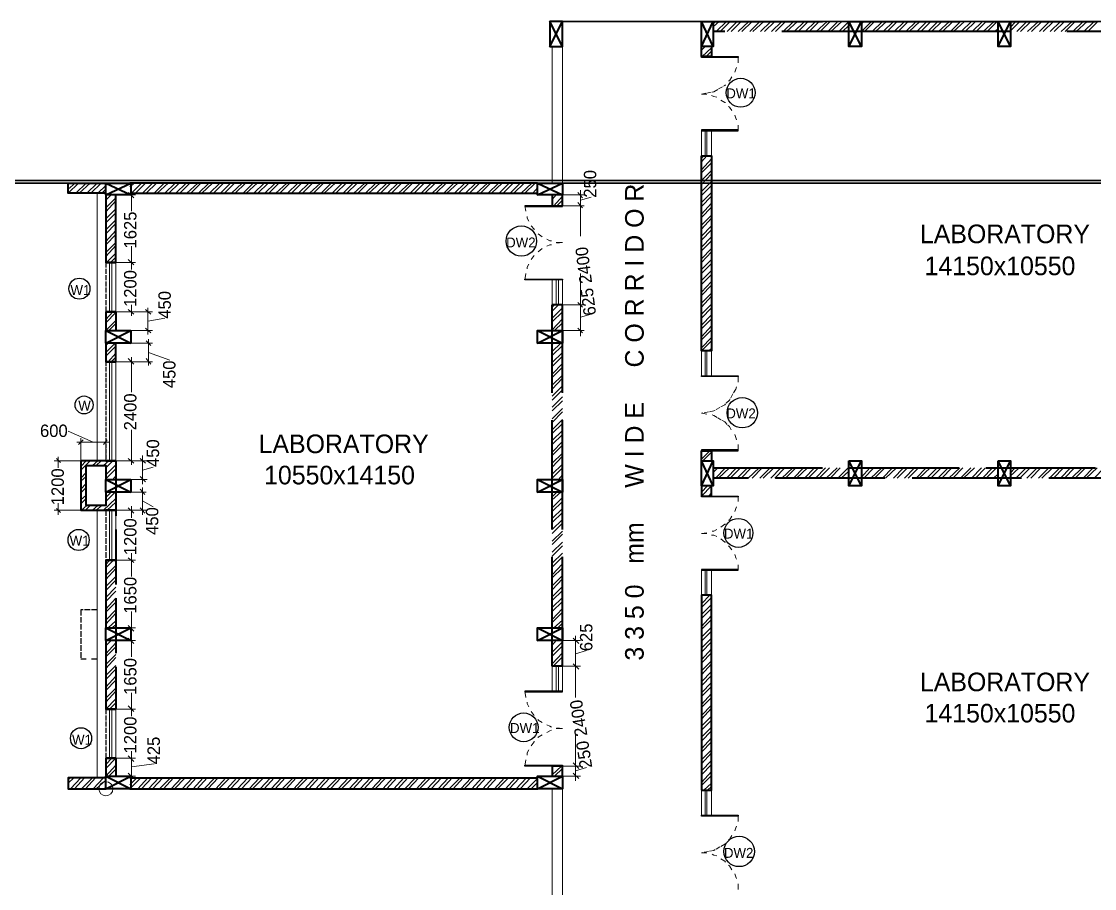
# Model space of a CAD drawing. Header units: millimetres. Extents: x 23593 to 241524, y 4405 to 182732.
# Drawn here: x 189804 to 215751, y 68870 to 89840 of the extents above; entities that cross this region are included whole.
import ezdxf

# ---------------------------------------------------------------- set-up
doc = ezdxf.new("R2010")
doc.units = ezdxf.units.MM
doc.linetypes.add('PDF_IMPORT', pattern=[1, 0.8, -0.2])
for name, color, linetype in [('PDF_0', 7, 'Continuous'), ('PDF_AR_DIMENSION', 7, 'Continuous'), ('PDF_dimensions', 1, 'Continuous'), ('PDF_DOOR WIN TEXT', 5, 'Continuous'), ('PDF_ST COLUMN', 1, 'Continuous'), ('PDF_Text', 7, 'Continuous'), ('PDF_wall', 7, 'Continuous')]:
    doc.layers.add(name, color=color, linetype=linetype)
for name, color, linetype, true_color in [('PDF_AR_DOOR', 7, 'Continuous', 0x723939), ('PDF_AR_HATCH', 7, 'Continuous', 0x767676), ('PDF_AR_WINDOW', 7, 'Continuous', 0x00a5dd), ('PDF_exp gap', 7, 'Continuous', 0xdd006e)]:
    doc.layers.add(name, color=color, linetype=linetype, true_color=true_color)
doc.styles.add('PDF Century Gothic', font='GOTHIC.TTF')

msp = doc.modelspace()

# ---------------------------------------------------------------- linework, layer by layer
at = {"layer": 'PDF_0', "lineweight": 13}
for points in [[(192520, 85574), (192388, 85706)], [(203261, 85706), (203374, 85574)], [(192388, 82875), (192520, 82762)], [(192936, 82762), (192803, 82875)], [(192803, 82422), (192936, 82309)], [(203374, 82309), (203261, 82422)], [(192936, 82007), (192822, 82120)], [(192520, 81554), (192388, 81686)], [(192822, 81686), (192936, 81554)], [(191180, 79609), (191293, 79722)], [(191879, 79722), (191784, 79609)], [(190746, 79175), (190652, 79269)], [(192388, 79269), (192520, 79156)], [(192671, 79269), (192803, 79156)], [(192803, 78703), (192671, 78835)], [(192785, 78401), (192671, 78533)], [(190652, 78061), (190746, 77967)], [(192520, 77948), (192388, 78080)], [(192671, 78080), (192785, 77948)], [(192388, 75230), (192520, 75098)], [(192520, 74796), (192388, 74928)], [(203148, 74928), (203280, 74796)], [(192388, 71662), (192520, 71530)], [(203280, 71530), (203148, 71662)]]:
    msp.add_lwpolyline(points, dxfattribs=at)
for points in [[(203261, 85461), (203374, 85329)], [(192520, 83951), (192388, 84083)], [(203374, 82932), (203261, 83045)], [(192520, 76759), (192388, 76872)], [(203148, 74305), (203280, 74173)], [(192520, 73153), (192388, 73286)], [(192520, 71945), (192388, 72077)], [(203280, 71775), (203148, 71908)]]:
    msp.add_lwpolyline(points, close=True, dxfattribs=at)
at = {"layer": 'PDF_0', "color": 1, "linetype": 'PDF_IMPORT', "lineweight": 25, "ltscale": 151.013034}
for points in [[(191841, 84007), (191841, 82818)], [(191841, 73210), (191841, 72021)]]:
    msp.add_lwpolyline(points, dxfattribs=at)
at = {"layer": 'PDF_0', "color": 1, "linetype": 'PDF_IMPORT', "lineweight": 25, "ltscale": 132.136405}
msp.add_lwpolyline([(191841, 81610), (191841, 79213)], dxfattribs=at)
at = {"layer": 'PDF_0', "color": 1, "linetype": 'PDF_IMPORT', "lineweight": 25, "ltscale": 169.889663}
msp.add_lwpolyline([(191841, 78024), (191841, 76815)], dxfattribs=at)
at = {"layer": 'PDF_0', "color": 6, "linetype": 'PDF_IMPORT', "lineweight": 25, "ltscale": 169.889663}
msp.add_lwpolyline([(191633, 75607), (191237, 75607), (191237, 74418)], dxfattribs=at)
at = {"layer": 'PDF_0', "color": 6, "lineweight": 25}
for points in [[(191369, 74418), (191237, 74418)], [(191633, 74418), (191501, 74418)]]:
    msp.add_lwpolyline(points, dxfattribs=at)
at = {"layer": 'PDF_AR_DIMENSION', "lineweight": 13}
for points in [[(192086, 85650), (192558, 85650)], [(192464, 85744), (192464, 85253)], [(202884, 85650), (203412, 85650)], [(203318, 85763), (203318, 85650), (203318, 85385), (203318, 85272)], [(203582, 85593), (203318, 85518)], [(203318, 85499), (203318, 84649)], [(192464, 83913), (192464, 84404)], [(192464, 84121), (192464, 83838)], [(203318, 82894), (203318, 83743)], [(203318, 83120), (203318, 82988), (203318, 82365), (203318, 82233)], [(192558, 82818), (192086, 82818), (192973, 82818)], [(192464, 82724), (192464, 82988)], [(192860, 82271), (192860, 82913)], [(193275, 82667), (192860, 82592)], [(203582, 82762), (203318, 82686)], [(192086, 82365), (192973, 82365)], [(202884, 82365), (203412, 82365)], [(192143, 82063), (192973, 82063)], [(192879, 81516), (192879, 82158)], [(193389, 81648), (192879, 81837)], [(192973, 81610), (192086, 81610), (192558, 81610)], [(192464, 81723), (192464, 80874)], [(190935, 79930), (191539, 79666)], [(192464, 79118), (192464, 79968)], [(190595, 79213), (191237, 79213), (191237, 79760)], [(191142, 79666), (191237, 79666), (191841, 79666), (191935, 79666)], [(191841, 79213), (191841, 79760)], [(190689, 79307), (190689, 79043)], [(192558, 79213), (192086, 79213), (192841, 79213)], [(192728, 79345), (192728, 79213), (192728, 78760), (192728, 78647)], [(192992, 79062), (192728, 78986)], [(192445, 78760), (192841, 78760)], [(192445, 78458), (192822, 78458)], [(192728, 77910), (192728, 78571)], [(190689, 77910), (190689, 78193)], [(192464, 78118), (192464, 77835)], [(192992, 78099), (192728, 78250)], [(191237, 78024), (190595, 78024)], [(192822, 78024), (192086, 78024), (192558, 78024)], [(192464, 76721), (192464, 76985)], [(192464, 76910), (192464, 76419)], [(192464, 75060), (192464, 75570)], [(192143, 75173), (192558, 75173)], [(192143, 74871), (192558, 74871)], [(192464, 74966), (192464, 74475)], [(202884, 74871), (203318, 74871)], [(203204, 74984), (203204, 74871), (203204, 74248), (203204, 74116)], [(203469, 74626), (203204, 74550)], [(203204, 74343), (203204, 73493)], [(192464, 73116), (192464, 73606)], [(192464, 73323), (192464, 73040)], [(203204, 71738), (203204, 72587)], [(192464, 71908), (192464, 72191)], [(192464, 71492), (192464, 72115)], [(193011, 71889), (192464, 71813)], [(203204, 71964), (203204, 71832), (203204, 71587), (203204, 71473)], [(203469, 71794), (203204, 71719)], [(192086, 71587), (192558, 71587)], [(202884, 71587), (203318, 71587)]]:
    msp.add_lwpolyline(points, dxfattribs=at)
for points in [[(203412, 85385), (202884, 85385)], [(192558, 84007), (192086, 84007)], [(203412, 82988), (202884, 82988)], [(192558, 76815), (192086, 76815)], [(203318, 74248), (202884, 74248)], [(192558, 73210), (192086, 73210)], [(192558, 72021), (192086, 72021)], [(203318, 71832), (202884, 71832)]]:
    msp.add_lwpolyline(points, close=True, dxfattribs=at)
at = {"layer": 'PDF_AR_DOOR', "lineweight": 25}
for points in [[(207131, 88991), (207131, 88972), (206244, 88972), (206244, 88991)], [(207131, 87198), (207131, 87216), (206244, 87216), (206244, 87198)], [(201978, 85385), (201978, 85367), (202884, 85367), (202884, 85385)], [(201978, 83592), (201978, 83611), (202884, 83611), (202884, 83592)], [(207131, 81270), (207131, 81251), (206244, 81251), (206244, 81270)], [(207131, 79458), (207131, 79477), (206244, 79477), (206244, 79458)], [(207131, 78363), (207131, 78344), (206244, 78344), (206244, 78363)], [(207131, 76570), (207131, 76589), (206244, 76589), (206244, 76570)], [(201978, 73644), (201978, 73625), (202884, 73625), (202884, 73644)], [(201978, 71832), (201978, 71851), (202884, 71851), (202884, 71832)], [(207131, 70643), (207131, 70624), (206244, 70624), (206244, 70643)]]:
    msp.add_lwpolyline(points, close=True, dxfattribs=at)
at = {"layer": 'PDF_AR_DOOR', "lineweight": 20}
for points in [[(207131, 88840), (207131, 88991)], [(206904, 88406), (206923, 88406), (206980, 88500)], [(207055, 88613), (207074, 88689), (207093, 88727)], [(206376, 88085), (206244, 88085)], [(206621, 88009), (206546, 88028), (206489, 88047)], [(206829, 87877), (206810, 87877), (206716, 87934)], [(206980, 87688), (206923, 87764), (206904, 87783)], [(207093, 87462), (207074, 87500), (207055, 87575)], [(207131, 87198), (207131, 87330)], [(201996, 85253), (201978, 85385)], [(202072, 85008), (202034, 85083), (202034, 85121)], [(202204, 84800), (202204, 84819), (202129, 84895)], [(202393, 84630), (202298, 84706)], [(202298, 84272), (202393, 84347)], [(202619, 84536), (202582, 84536), (202506, 84574)], [(202506, 84404), (202582, 84442), (202619, 84442)], [(202751, 84479), (202884, 84498), (202733, 84498)], [(202129, 84083), (202204, 84177)], [(202034, 83856), (202034, 83894), (202072, 83970)], [(201978, 83592), (201996, 83743)], [(207131, 81270), (207131, 81119)], [(206244, 80364), (206376, 80345)], [(207055, 79855), (207074, 79779), (207093, 79722)], [(207131, 79609), (207131, 79458)], [(207131, 78231), (207131, 78363)], [(206904, 77778), (206923, 77778), (206980, 77873)], [(207055, 77986), (207074, 78061), (207093, 78099)], [(206716, 77608), (206810, 77684), (206829, 77684)], [(206376, 77457), (206244, 77457), (206376, 77476)], [(206621, 77382), (206546, 77420), (206489, 77420)], [(206508, 77514), (206546, 77514), (206621, 77552)], [(206829, 77250), (206810, 77250), (206716, 77325)], [(206980, 77061), (206923, 77136), (206904, 77155)], [(207093, 76834), (207074, 76872), (207055, 76948)], [(207131, 76570), (207131, 76702)], [(201978, 73644), (201996, 73493)], [(202034, 73380), (202034, 73342), (202072, 73267)], [(202129, 73153), (202204, 73059)], [(202298, 72965), (202298, 72946), (202393, 72889)], [(202506, 72833), (202582, 72795), (202619, 72776)], [(202619, 72700), (202582, 72681), (202506, 72644)], [(202751, 72757), (202884, 72738), (202733, 72738)], [(202204, 72436), (202204, 72417), (202129, 72323)], [(202393, 72587), (202298, 72530), (202298, 72512)], [(202072, 72228), (202034, 72153), (202034, 72096)], [(201996, 71983), (201978, 71832)], [(207131, 70643), (207131, 70492)], [(207093, 70379), (207074, 70341), (207055, 70265)], [(206980, 70152), (206923, 70058), (206904, 70058)], [(206244, 69737), (206376, 69737)], [(206508, 69699), (206546, 69680), (206621, 69661)], [(206716, 69586), (206810, 69529), (206829, 69510)], [(206904, 69435), (206923, 69416), (206980, 69321)], [(207055, 69227), (207074, 69152), (207093, 69114)], [(207131, 68982), (207131, 68850)]]:
    msp.add_lwpolyline(points, dxfattribs=at)
at = {"layer": 'PDF_AR_DOOR', "linetype": 'PDF_IMPORT', "lineweight": 20, "ltscale": 133.477926}
for points in [[(206244, 88085), (206546, 88141), (206810, 88292), (206829, 88311)], [(207093, 81006), (207074, 80949), (206923, 80685), (206810, 80572), (206546, 80421), (206244, 80364)], [(206829, 69963), (206810, 69944), (206546, 69793), (206244, 69737)]]:
    msp.add_lwpolyline(points, dxfattribs=at)
at = {"layer": 'PDF_AR_DOOR', "linetype": 'PDF_IMPORT', "lineweight": 20, "ltscale": 110.068717}
msp.add_lwpolyline([(206508, 80327), (206546, 80308), (206810, 80157), (206923, 80043), (206980, 79949)], dxfattribs=at)
at = {"layer": 'PDF_AR_HATCH', "lineweight": 5}
for points in [[(206527, 89784), (206583, 89840)], [(206527, 89708), (206678, 89840)], [(206602, 89595), (206848, 89840)], [(206697, 89595), (206942, 89840)], [(206867, 89595), (207112, 89840)], [(206961, 89595), (207206, 89840)], [(207131, 89595), (207395, 89840)], [(207225, 89595), (207471, 89840)], [(207414, 89595), (207659, 89840)], [(207489, 89595), (207754, 89840)], [(207678, 89595), (207924, 89840)], [(207773, 89595), (208018, 89840)], [(207943, 89595), (208188, 89840)], [(208037, 89595), (208282, 89840)], [(208226, 89595), (208471, 89840)], [(208301, 89595), (208565, 89840)], [(208490, 89595), (208735, 89840)], [(208584, 89595), (208830, 89840)], [(208754, 89595), (209000, 89840)], [(208849, 89595), (209094, 89840)], [(209018, 89595), (209283, 89840)], [(209113, 89595), (209358, 89840)], [(209302, 89595), (209547, 89840)], [(209377, 89595), (209641, 89840)], [(209566, 89595), (209811, 89840)], [(210113, 89595), (210359, 89840)], [(210113, 89784), (210170, 89840)], [(210189, 89595), (210434, 89840)], [(210378, 89595), (210623, 89840)], [(210453, 89595), (210717, 89840)], [(210642, 89595), (210887, 89840)], [(210736, 89595), (210982, 89840)], [(210906, 89595), (211152, 89840)], [(211001, 89595), (211246, 89840)], [(211189, 89595), (211435, 89840)], [(211265, 89595), (211529, 89840)], [(211454, 89595), (211699, 89840)], [(211548, 89595), (211793, 89840)], [(211718, 89595), (211963, 89840)], [(211812, 89595), (212058, 89840)], [(211982, 89595), (212246, 89840)], [(212077, 89595), (212322, 89840)], [(212265, 89595), (212511, 89840)], [(212341, 89595), (212605, 89840)], [(212530, 89595), (212775, 89840)], [(212624, 89595), (212869, 89840)], [(212794, 89595), (213039, 89840)], [(212888, 89595), (213134, 89840)], [(213058, 89595), (213322, 89840)], [(213152, 89595), (213398, 89840)], [(213700, 89689), (213851, 89840)], [(213700, 89595), (213945, 89840)], [(213870, 89595), (214115, 89840)], [(213964, 89595), (214210, 89840)], [(214134, 89595), (214398, 89840)], [(214228, 89595), (214474, 89840)], [(214417, 89595), (214663, 89840)], [(214512, 89595), (214757, 89840)], [(214681, 89595), (214927, 89840)], [(214776, 89595), (215021, 89840)], [(214946, 89595), (215210, 89840)], [(215040, 89595), (215286, 89840)], [(215229, 89595), (215474, 89840)], [(215304, 89595), (215569, 89840)], [(215493, 89595), (215739, 89840)], [(215588, 89595), (215833, 89840)], [(209660, 89595), (209811, 89746)], [(213341, 89595), (213417, 89670)], [(206244, 89217), (206244, 89236)], [(206244, 89142), (206338, 89236)], [(206263, 88991), (206489, 89199)], [(206357, 88991), (206489, 89123)], [(206244, 86537), (206300, 86594)], [(206244, 86443), (206376, 86594)], [(206244, 86254), (206489, 86518)], [(206244, 86178), (206489, 86424)], [(206244, 85990), (206489, 86235)], [(206244, 85895), (206489, 86159)], [(190935, 85782), (191105, 85933)], [(190935, 85687), (191180, 85933)], [(191123, 85687), (191369, 85933)], [(191199, 85687), (191463, 85933)], [(191388, 85687), (191633, 85933)], [(191482, 85687), (191728, 85933)], [(192426, 85933), (192445, 85933)], [(192426, 85839), (192539, 85933)], [(192464, 85687), (192709, 85933)], [(192558, 85687), (192803, 85933)], [(192728, 85687), (192973, 85933)], [(192822, 85687), (193068, 85933)], [(193011, 85687), (193257, 85933)], [(193087, 85687), (193351, 85933)], [(193275, 85687), (193521, 85933)], [(193370, 85687), (193615, 85933)], [(193540, 85687), (193785, 85933)], [(193634, 85687), (193879, 85933)], [(193804, 85687), (194068, 85933)], [(193898, 85687), (194144, 85933)], [(194087, 85687), (194332, 85933)], [(194163, 85687), (194427, 85933)], [(194351, 85687), (194597, 85933)], [(194446, 85687), (194691, 85933)], [(194616, 85687), (194861, 85933)], [(194710, 85687), (194955, 85933)], [(194880, 85687), (195144, 85933)], [(194974, 85687), (195220, 85933)], [(195163, 85687), (195408, 85933)], [(195239, 85687), (195503, 85933)], [(195427, 85687), (195673, 85933)], [(195522, 85687), (195767, 85933)], [(195692, 85687), (195937, 85933)], [(195786, 85687), (196031, 85933)], [(195956, 85687), (196220, 85933)], [(196050, 85687), (196296, 85933)], [(196239, 85687), (196484, 85933)], [(196333, 85687), (196579, 85933)], [(196503, 85687), (196749, 85933)], [(196598, 85687), (196843, 85933)], [(196768, 85687), (197032, 85933)], [(196862, 85687), (197107, 85933)], [(197051, 85687), (197296, 85933)], [(197126, 85687), (197390, 85933)], [(197315, 85687), (197560, 85933)], [(197409, 85687), (197655, 85933)], [(197579, 85687), (197825, 85933)], [(197674, 85687), (197919, 85933)], [(197844, 85687), (198108, 85933)], [(197938, 85687), (198183, 85933)], [(198127, 85687), (198372, 85933)], [(198202, 85687), (198466, 85933)], [(198391, 85687), (198636, 85933)], [(198485, 85687), (198731, 85933)], [(198655, 85687), (198901, 85933)], [(198750, 85687), (198995, 85933)], [(198919, 85687), (199184, 85933)], [(199014, 85687), (199259, 85933)], [(199203, 85687), (199448, 85933)], [(199297, 85687), (199542, 85933)], [(199467, 85687), (199712, 85933)], [(199561, 85687), (199807, 85933)], [(199731, 85687), (199995, 85933)], [(199826, 85687), (200071, 85933)], [(200014, 85687), (200260, 85933)], [(200090, 85687), (200354, 85933)], [(200279, 85687), (200524, 85933)], [(200373, 85687), (200618, 85933)], [(200543, 85687), (200788, 85933)], [(200637, 85687), (200883, 85933)], [(200807, 85687), (201071, 85933)], [(200902, 85687), (201147, 85933)], [(201090, 85687), (201336, 85933)], [(201166, 85687), (201430, 85933)], [(201355, 85687), (201600, 85933)], [(201449, 85687), (201694, 85933)], [(201619, 85687), (201864, 85933)], [(201713, 85687), (201959, 85933)], [(201883, 85687), (202147, 85933)], [(201978, 85687), (202223, 85933)], [(206244, 85725), (206489, 85971)], [(191652, 85687), (191841, 85876)], [(191746, 85687), (191841, 85782)], [(191841, 85593), (191879, 85650)], [(191841, 85518), (191973, 85650)], [(202166, 85687), (202280, 85820)], [(202261, 85687), (202280, 85725)], [(202638, 85631), (202657, 85650)], [(202638, 85536), (202733, 85650)], [(206244, 85631), (206489, 85876)], [(206244, 85461), (206489, 85706)], [(191841, 85329), (192086, 85574)], [(191841, 85234), (192086, 85499)], [(202676, 85385), (202884, 85612)], [(202751, 85385), (202884, 85518)], [(206244, 85367), (206489, 85612)], [(206244, 85178), (206489, 85442)], [(191841, 85065), (192086, 85310)], [(191841, 84970), (192086, 85216)], [(206244, 85102), (206489, 85348)], [(206244, 84914), (206489, 85159)], [(191841, 84800), (192086, 85046)], [(191841, 84706), (192086, 84951)], [(206244, 84819), (206489, 85083)], [(206244, 84649), (206489, 84895)], [(191841, 84517), (192086, 84781)], [(191841, 84442), (192086, 84687)], [(206244, 84555), (206489, 84800)], [(206244, 84385), (206489, 84630)], [(191841, 84253), (192086, 84498)], [(191841, 84158), (192086, 84423)], [(206244, 84291), (206489, 84536)], [(206244, 84102), (206489, 84347)], [(191860, 84007), (192086, 84234)], [(191954, 84007), (192086, 84140)], [(206244, 84007), (206489, 84272)], [(206244, 83838), (206489, 84083)], [(206244, 83743), (206489, 83989)], [(206244, 83573), (206489, 83819)], [(206244, 83479), (206489, 83724)], [(206244, 83290), (206489, 83554)], [(206244, 83215), (206489, 83460)], [(206244, 83026), (206489, 83271)], [(206244, 82932), (206489, 83196)], [(191841, 82629), (192011, 82818)], [(191841, 82554), (192086, 82799)], [(202638, 82932), (202695, 82988)], [(202638, 82837), (202789, 82988)], [(202638, 82667), (202884, 82913)], [(202638, 82573), (202884, 82818)], [(206244, 82762), (206489, 83007)], [(206244, 82667), (206489, 82913)], [(191841, 82365), (192086, 82611)], [(191916, 82365), (192086, 82535)], [(202638, 82384), (202884, 82648)], [(202695, 82365), (202884, 82554)], [(206244, 82497), (206489, 82743)], [(206244, 82403), (206489, 82648)], [(202884, 82365), (202884, 82365)], [(206244, 82214), (206489, 82478)], [(206244, 82139), (206489, 82384)], [(191841, 81837), (192067, 82063)], [(191841, 82007), (191897, 82063)], [(202638, 81856), (202846, 82063)], [(202638, 82025), (202676, 82063)], [(202638, 81761), (202884, 82007)], [(206244, 81950), (206489, 82195)], [(206244, 81874), (206489, 82120)], [(191841, 81742), (192086, 81988)], [(191897, 81610), (192086, 81818)], [(202638, 81591), (202884, 81837)], [(202638, 81497), (202884, 81742)], [(206414, 81874), (206489, 81931)], [(191973, 81610), (192086, 81723)], [(202638, 81308), (202884, 81572)], [(202638, 81233), (202884, 81478)], [(202638, 81044), (202884, 81289)], [(202638, 80949), (202884, 81214)], [(202638, 80780), (202884, 81025)], [(202638, 80685), (202884, 80931)], [(202638, 80515), (202884, 80761)], [(202638, 80421), (202884, 80666)], [(202638, 80232), (202884, 80478)], [(202638, 80138), (202884, 80402)], [(202638, 79968), (202884, 80213)], [(202638, 79873), (202884, 80119)], [(202638, 79704), (202884, 79949)], [(202638, 79609), (202884, 79855)], [(202638, 79420), (202884, 79685)], [(202638, 79345), (202884, 79590)], [(202638, 79156), (202884, 79402)], [(206244, 79251), (206451, 79458)], [(206244, 79439), (206263, 79458)], [(206281, 79213), (206489, 79420)], [(191237, 79081), (191369, 79213)], [(191237, 78986), (191463, 79213)], [(191520, 79100), (191652, 79213)], [(191614, 79100), (191728, 79213)], [(191784, 79100), (191916, 79213)], [(191841, 79043), (192011, 79213)], [(202638, 79062), (202884, 79326)], [(202638, 78892), (202884, 79137)], [(206470, 79213), (206489, 79232)], [(191237, 78798), (191369, 78930)], [(191841, 78873), (192086, 79118)], [(191841, 78779), (192086, 79024)], [(202638, 78798), (202884, 79043)], [(206527, 79024), (206565, 79043)], [(206527, 78930), (206640, 79043)], [(206583, 78798), (206829, 79043)], [(206659, 78798), (206923, 79043)], [(206848, 78798), (207093, 79043)], [(206942, 78798), (207187, 79043)], [(207112, 78798), (207357, 79043)], [(207206, 78798), (207452, 79043)], [(207376, 78798), (207641, 79043)], [(207471, 78798), (207716, 79043)], [(207659, 78798), (207905, 79043)], [(207735, 78798), (207999, 79043)], [(207924, 78798), (208169, 79043)], [(208018, 78798), (208263, 79043)], [(208188, 78798), (208452, 79043)], [(208282, 78798), (208528, 79043)], [(208471, 78798), (208716, 79043)], [(208547, 78798), (208811, 79043)], [(208735, 78798), (208981, 79043)], [(208830, 78798), (209075, 79043)], [(209000, 78798), (209245, 79043)], [(209094, 78798), (209339, 79043)], [(209264, 78798), (209528, 79043)], [(209358, 78798), (209604, 79043)], [(209547, 78798), (209792, 79043)], [(209623, 78798), (209811, 78967)], [(210113, 78816), (210321, 79043)], [(210113, 79005), (210151, 79043)], [(210170, 78798), (210415, 79043)], [(210340, 78798), (210604, 79043)], [(210434, 78798), (210680, 79043)], [(210623, 78798), (210868, 79043)], [(210699, 78798), (210963, 79043)], [(210887, 78798), (211133, 79043)], [(210982, 78798), (211227, 79043)], [(211152, 78798), (211397, 79043)], [(211246, 78798), (211491, 79043)], [(211435, 78798), (211680, 79043)], [(211510, 78798), (211774, 79043)], [(211699, 78798), (211944, 79043)], [(211793, 78798), (212039, 79043)], [(211963, 78798), (212209, 79043)], [(212058, 78798), (212303, 79043)], [(212228, 78798), (212492, 79043)], [(212322, 78798), (212567, 79043)], [(212511, 78798), (212756, 79043)], [(212586, 78798), (212850, 79043)], [(212775, 78798), (213020, 79043)], [(212869, 78798), (213115, 79043)], [(213039, 78798), (213285, 79043)], [(213134, 78798), (213379, 79043)], [(213303, 78798), (213417, 78892)], [(213700, 78911), (213832, 79043)], [(213700, 78835), (213926, 79043)], [(213851, 78798), (214096, 79043)], [(213945, 78798), (214191, 79043)], [(214115, 78798), (214361, 79043)], [(214210, 78798), (214455, 79043)], [(214398, 78798), (214644, 79043)], [(214474, 78798), (214738, 79043)], [(214663, 78798), (214908, 79043)], [(214757, 78798), (215002, 79043)], [(214927, 78798), (215172, 79043)], [(215021, 78798), (215267, 79043)], [(215191, 78798), (215455, 79043)], [(215286, 78798), (215531, 79043)], [(215474, 78798), (215720, 79043)], [(215550, 78798), (215814, 79043)], [(215739, 78798), (215984, 79043)], [(191237, 78722), (191369, 78835)], [(191237, 78533), (191369, 78665)], [(192011, 78760), (192086, 78854)], [(202789, 78760), (202884, 78873)], [(202865, 78760), (202884, 78779)], [(213398, 78798), (213417, 78798)], [(191237, 78439), (191369, 78571)], [(191237, 78269), (191369, 78382)], [(191841, 78326), (191973, 78458)], [(191841, 78231), (192067, 78458)], [(202638, 78344), (202751, 78458)], [(202638, 78269), (202846, 78458)], [(206244, 78458), (206395, 78609)], [(206244, 78363), (206489, 78609)], [(206414, 78363), (206489, 78439)], [(191237, 78175), (191369, 78307)], [(191256, 78024), (191388, 78137)], [(191350, 78024), (191463, 78137)], [(191520, 78024), (191652, 78137)], [(191614, 78024), (191746, 78137)], [(191784, 78024), (192086, 78307)], [(191879, 78024), (192086, 78212)], [(202638, 78080), (202884, 78326)], [(202638, 77986), (202884, 78231)], [(192067, 78024), (192086, 78042)], [(202638, 77816), (202884, 78061)], [(202638, 77722), (202884, 77967)], [(202638, 77552), (202884, 77797)], [(202638, 77457), (202884, 77703)], [(202638, 77269), (202884, 77514)], [(202638, 77193), (202884, 77438)], [(202638, 77004), (202884, 77250)], [(202638, 76910), (202884, 77155)], [(191841, 76702), (191935, 76815)], [(191841, 76627), (192030, 76815)], [(202638, 76740), (202884, 76985)], [(202638, 76646), (202884, 76891)], [(191841, 76438), (192086, 76683)], [(191841, 76344), (192086, 76608)], [(202638, 76457), (202884, 76721)], [(202638, 76381), (202884, 76627)], [(191841, 76174), (192086, 76419)], [(191841, 76079), (192086, 76325)], [(202638, 76193), (202884, 76438)], [(202638, 76098), (202884, 76362)], [(191841, 75909), (192086, 76155)], [(191841, 75815), (192086, 76060)], [(202638, 75928), (202884, 76174)], [(202638, 75834), (202884, 76079)], [(191841, 75626), (192086, 75891)], [(191841, 75551), (192086, 75796)], [(202638, 75664), (202884, 75909)], [(202638, 75570), (202884, 75815)], [(206244, 75758), (206451, 75966)], [(206244, 75928), (206263, 75966)], [(206244, 75664), (206489, 75909)], [(191841, 75362), (192086, 75607)], [(191841, 75268), (192086, 75532)], [(202638, 75381), (202884, 75645)], [(202638, 75305), (202884, 75551)], [(206244, 75494), (206489, 75740)], [(206244, 75400), (206489, 75645)], [(191897, 75173), (192086, 75343)], [(191992, 75173), (192086, 75249)], [(202676, 75173), (202884, 75362)], [(202770, 75173), (202884, 75286)], [(206244, 75211), (206489, 75475)], [(206244, 75135), (206489, 75381)], [(206244, 74947), (206489, 75192)], [(206244, 74852), (206489, 75098)], [(191841, 74833), (191879, 74871)], [(191841, 74739), (191973, 74871)], [(191841, 74550), (192086, 74815)], [(202638, 74852), (202657, 74871)], [(202638, 74758), (202733, 74871)], [(202638, 74588), (202884, 74833)], [(202638, 74494), (202884, 74739)], [(206244, 74682), (206489, 74928)], [(206244, 74588), (206489, 74833)], [(191841, 74475), (192086, 74720)], [(191841, 74286), (192086, 74531)], [(202638, 74305), (202884, 74569)], [(202657, 74248), (202884, 74475)], [(206244, 74399), (206489, 74664)], [(206244, 74324), (206489, 74569)], [(191841, 74192), (192086, 74456)], [(191841, 74022), (192086, 74267)], [(202827, 74248), (202884, 74286)], [(206244, 74135), (206489, 74380)], [(206244, 74041), (206489, 74305)], [(191841, 73927), (192086, 74173)], [(191841, 73739), (192086, 74003)], [(206244, 73871), (206489, 74116)], [(206244, 73776), (206489, 74022)], [(191841, 73663), (192086, 73908)], [(191841, 73474), (192086, 73720)], [(206244, 73606), (206489, 73852)], [(206244, 73512), (206489, 73757)], [(191841, 73380), (192086, 73644)], [(191841, 73210), (192086, 73455)], [(206244, 73323), (206489, 73588)], [(206244, 73248), (206489, 73493)], [(191935, 73210), (192086, 73361)], [(206244, 73059), (206489, 73304)], [(206244, 72965), (206489, 73229)], [(206244, 72795), (206489, 73040)], [(206244, 72700), (206489, 72946)], [(206244, 72530), (206489, 72776)], [(206244, 72436), (206489, 72681)], [(206244, 72247), (206489, 72512)], [(206244, 72172), (206489, 72417)], [(206244, 71983), (206489, 72228)], [(206244, 71889), (206489, 72153)], [(191841, 71870), (191992, 72021)], [(191841, 71775), (192086, 72021)], [(206244, 71719), (206489, 71964)], [(191841, 71587), (192086, 71851)], [(191916, 71587), (192086, 71757)], [(202638, 71624), (202865, 71832)], [(202638, 71794), (202676, 71832)], [(202695, 71587), (202884, 71775)], [(206244, 71624), (206489, 71870)], [(206244, 71436), (206489, 71700)], [(190935, 71492), (190972, 71549)], [(190935, 71417), (191067, 71549)], [(190991, 71285), (191237, 71549)], [(191086, 71285), (191331, 71549)], [(191256, 71285), (191520, 71549)], [(191350, 71285), (191595, 71549)], [(191539, 71285), (191784, 71549)], [(191614, 71285), (191841, 71492)], [(192426, 71379), (192596, 71549)], [(192426, 71285), (192690, 71549)], [(192615, 71285), (192860, 71549)], [(192709, 71285), (192954, 71549)], [(192879, 71285), (193124, 71549)], [(192973, 71285), (193219, 71549)], [(193143, 71285), (193408, 71549)], [(193238, 71285), (193483, 71549)], [(193426, 71285), (193672, 71549)], [(193502, 71285), (193766, 71549)], [(193691, 71285), (193936, 71549)], [(193785, 71285), (194030, 71549)], [(193955, 71285), (194200, 71549)], [(194049, 71285), (194295, 71549)], [(194219, 71285), (194483, 71549)], [(194314, 71285), (194559, 71549)], [(194502, 71285), (194748, 71549)], [(194578, 71285), (194842, 71549)], [(194767, 71285), (195012, 71549)], [(194861, 71285), (195106, 71549)], [(195031, 71285), (195276, 71549)], [(195125, 71285), (195371, 71549)], [(195314, 71285), (195559, 71549)], [(195390, 71285), (195654, 71549)], [(195578, 71285), (195824, 71549)], [(195673, 71285), (195918, 71549)], [(195843, 71285), (196088, 71549)], [(195937, 71285), (196182, 71549)], [(196107, 71285), (196371, 71549)], [(196201, 71285), (196447, 71549)], [(196390, 71285), (196635, 71549)], [(196466, 71285), (196730, 71549)], [(196654, 71285), (196900, 71549)], [(196749, 71285), (196994, 71549)], [(196919, 71285), (197164, 71549)], [(197013, 71285), (197258, 71549)], [(197183, 71285), (197447, 71549)], [(197277, 71285), (197523, 71549)], [(197466, 71285), (197711, 71549)], [(197542, 71285), (197806, 71549)], [(197730, 71285), (197976, 71549)], [(197825, 71285), (198070, 71549)], [(197995, 71285), (198240, 71549)], [(198089, 71285), (198334, 71549)], [(198278, 71285), (198523, 71549)], [(198353, 71285), (198617, 71549)], [(198542, 71285), (198787, 71549)], [(198636, 71285), (198882, 71549)], [(198806, 71285), (199052, 71549)], [(198901, 71285), (199146, 71549)], [(199071, 71285), (199335, 71549)], [(199165, 71285), (199410, 71549)], [(199354, 71285), (199599, 71549)], [(199429, 71285), (199693, 71549)], [(199618, 71285), (199863, 71549)], [(199712, 71285), (199958, 71549)], [(199882, 71285), (200128, 71549)], [(199977, 71285), (200222, 71549)], [(200146, 71285), (200411, 71549)], [(200241, 71285), (200486, 71549)], [(200430, 71285), (200675, 71549)], [(200505, 71285), (200769, 71549)], [(200694, 71285), (200939, 71549)], [(200788, 71285), (201034, 71549)], [(200958, 71285), (201204, 71549)], [(201053, 71285), (201298, 71549)], [(201241, 71285), (201487, 71549)], [(201317, 71285), (201581, 71549)], [(201506, 71285), (201751, 71549)], [(201600, 71285), (201845, 71549)], [(201770, 71285), (202015, 71549)], [(201864, 71285), (202110, 71549)], [(202034, 71285), (202280, 71530)], [(202129, 71285), (202280, 71436)], [(202884, 71587), (202884, 71606)], [(206244, 71360), (206489, 71606)], [(206300, 71247), (206489, 71417)], [(191803, 71285), (191841, 71322)], [(206395, 71247), (206489, 71341)]]:
    msp.add_lwpolyline(points, dxfattribs=at)
at = {"layer": 'PDF_AR_WINDOW', "color": 2, "lineweight": 20}
for points in [[(202638, 85933), (202638, 89236)], [(202884, 85933), (202884, 89236)], [(206244, 86594), (206244, 87198), (206489, 87198), (206489, 86594)], [(191633, 85687), (191633, 79213)], [(192086, 84007), (192086, 82818)], [(202884, 82988), (202884, 83592), (202638, 83592), (202638, 82988)], [(206244, 81874), (206244, 81270), (206489, 81270), (206489, 81874)], [(192086, 81610), (192086, 79213)], [(191633, 78024), (191633, 71549)], [(192086, 78024), (192086, 76815)], [(206244, 75966), (206244, 76570), (206489, 76570), (206489, 75966)], [(202884, 74248), (202884, 73644), (202638, 73644), (202638, 74248)], [(192086, 73210), (192086, 72021)], [(202638, 68245), (202638, 71285)], [(202884, 68245), (202884, 71285)], [(206244, 71247), (206244, 70643), (206489, 70643), (206489, 71247)]]:
    msp.add_lwpolyline(points, dxfattribs=at)
at = {"layer": 'PDF_AR_WINDOW', "lineweight": 20}
for points in [[(206338, 86594), (206338, 87198)], [(206376, 86594), (206376, 87198)], [(191935, 84007), (191935, 82818)], [(191992, 84007), (191992, 82818)], [(202733, 82988), (202733, 83592)], [(202789, 82988), (202789, 83592)], [(206338, 81874), (206338, 81270)], [(206376, 81874), (206376, 81270)], [(191935, 81610), (191935, 79213)], [(191992, 81610), (191992, 79213)], [(191935, 78024), (191935, 76815)], [(191992, 78024), (191992, 76815)], [(206338, 75966), (206338, 76570)], [(206376, 75966), (206376, 76570)], [(202733, 74248), (202733, 73644)], [(202789, 74248), (202789, 73644)], [(191935, 73210), (191935, 72021)], [(191992, 73210), (191992, 72021)], [(206338, 71247), (206338, 70643)], [(206376, 71247), (206376, 70643)]]:
    msp.add_lwpolyline(points, dxfattribs=at)
at = {"layer": 'PDF_dimensions', "lineweight": 25}
msp.add_lwpolyline([(202582, 89840), (202582, 89840)], dxfattribs=at)
at = {"layer": 'PDF_DOOR WIN TEXT', "lineweight": 25}
for centre, radius in [((207195, 88117), 349), ((201891, 84530), 368), ((191206, 83378), 255), ((191319, 80566), 217), ((207233, 80377), 368), ((207139, 77470), 349), ((191187, 77300), 255), ((201947, 72769), 349), ((191244, 72505), 255), ((207157, 69768), 368)]:
    msp.add_circle(centre, radius, dxfattribs=at)
at = {"layer": 'PDF_exp gap', "lineweight": 35}
for points in [[(202884, 89840), (223138, 89840)], [(23593, 85990), (241524, 85990)], [(23593, 85933), (241524, 85933)]]:
    msp.add_lwpolyline(points, dxfattribs=at)
at = {"layer": 'PDF_ST COLUMN', "lineweight": 40}
for points in [[(202884, 89840), (202582, 89840), (202582, 89236), (202884, 89236)], [(206244, 89840), (206527, 89840), (206527, 89236), (206244, 89236)], [(209811, 89840), (210113, 89840), (210113, 89236), (209811, 89236)], [(213417, 89840), (213719, 89840), (213719, 89236), (213417, 89236)], [(192445, 85933), (192445, 85650), (191841, 85650), (191841, 85933)], [(202884, 85933), (202884, 85650), (202280, 85650), (202280, 85933)], [(192445, 82365), (192445, 82063), (191841, 82063), (191841, 82365)], [(202884, 82365), (202884, 82063), (202280, 82063), (202280, 82365)], [(206244, 79213), (206527, 79213), (206527, 78609), (206244, 78609)], [(209811, 79213), (210113, 79213), (210113, 78609), (209811, 78609)], [(213417, 79213), (213719, 79213), (213719, 78609), (213417, 78609)], [(192445, 78760), (192445, 78458), (191841, 78458), (191841, 78760)], [(202884, 78760), (202884, 78458), (202280, 78458), (202280, 78760)], [(192445, 75173), (192445, 74871), (191841, 74871), (191841, 75173)], [(202884, 75173), (202884, 74871), (202280, 74871), (202280, 75173)], [(192445, 71587), (192445, 71285), (191841, 71285), (191841, 71587)], [(202884, 71587), (202884, 71285), (202280, 71285), (202280, 71587)]]:
    msp.add_lwpolyline(points, close=True, dxfattribs=at)
for points in [[(202884, 89236), (202582, 89840)], [(202582, 89236), (202884, 89840)], [(206244, 89236), (206527, 89840)], [(206527, 89236), (206244, 89840)], [(209811, 89236), (210113, 89840)], [(210113, 89236), (209811, 89840)], [(213417, 89236), (213719, 89840)], [(213719, 89236), (213417, 89840)], [(191841, 85933), (192445, 85650)], [(191841, 85650), (192445, 85933)], [(202280, 85933), (202884, 85650)], [(202280, 85650), (202884, 85933)], [(191841, 82365), (192445, 82063)], [(191841, 82063), (192445, 82365)], [(202280, 82365), (202884, 82063)], [(202280, 82063), (202884, 82365)], [(206244, 78609), (206527, 79213)], [(206527, 78609), (206244, 79213)], [(209811, 78609), (210113, 79213)], [(210113, 78609), (209811, 79213)], [(213417, 78609), (213719, 79213)], [(213719, 78609), (213417, 79213)], [(191841, 78760), (192445, 78458)], [(191841, 78458), (192445, 78760)], [(202280, 78760), (202884, 78458)], [(202280, 78458), (202884, 78760)], [(191841, 75173), (192445, 74871)], [(191841, 74871), (192445, 75173)], [(202280, 75173), (202884, 74871)], [(202280, 74871), (202884, 75173)], [(191841, 71587), (192445, 71285)], [(191841, 71285), (192445, 71587)], [(202280, 71587), (202884, 71285)], [(202280, 71285), (202884, 71587)]]:
    msp.add_lwpolyline(points, dxfattribs=at)
at = {"layer": 'PDF_wall', "linetype": 'PDF_IMPORT', "lineweight": 40, "ltscale": 3303.410123}
for points in [[(206527, 89840), (220590, 89840)], [(202638, 74248), (202638, 82988)], [(202884, 74248), (202884, 82988)], [(206527, 79043), (220590, 79043)], [(220590, 78798), (206527, 78798)]]:
    msp.add_lwpolyline(points, dxfattribs=at)
at = {"layer": 'PDF_wall', "linetype": 'PDF_IMPORT', "lineweight": 40, "ltscale": 6889.969686}
msp.add_lwpolyline([(220590, 89595), (206527, 89595)], dxfattribs=at)
at = {"layer": 'PDF_wall', "lineweight": 40}
for points in [[(206489, 89236), (206489, 88991), (206244, 88991), (206244, 89236)], [(191841, 85687), (190935, 85687), (190935, 85933), (191841, 85933)], [(202280, 85933), (192426, 85933)], [(191841, 85650), (191841, 84007), (192086, 84007), (192086, 85650)], [(192426, 85687), (202280, 85687)], [(202638, 85650), (202638, 85385), (202884, 85385), (202884, 85650)], [(192086, 84007), (191841, 84007)], [(191841, 82818), (191841, 82365)], [(191841, 82818), (192086, 82818), (191841, 82818)], [(192086, 82818), (192086, 82365)], [(202884, 82988), (202638, 82988)], [(191841, 82063), (191841, 81610), (192086, 81610), (192086, 82063)], [(192086, 81610), (191841, 81610)], [(206244, 79213), (206244, 79458), (206489, 79458), (206489, 79213)], [(191841, 79213), (192086, 79213), (191237, 79213), (191237, 78024), (192086, 78024), (191841, 78024)], [(191841, 78458), (191841, 78137), (191369, 78137), (191369, 79100), (191841, 79100), (191841, 78760)], [(206244, 78609), (206244, 78363), (206489, 78363), (206489, 78609)], [(191841, 76815), (191841, 75173)], [(191841, 76815), (192086, 76815), (191841, 76815)], [(191841, 74871), (191841, 73210), (192086, 73210), (191841, 73210)], [(202884, 74248), (202638, 74248)], [(191841, 72021), (191841, 71587)], [(191841, 72021), (192086, 72021), (191841, 72021)], [(192086, 72021), (192086, 71587)], [(202884, 71587), (202884, 71832), (202638, 71832), (202638, 71587)], [(191841, 71549), (190935, 71549), (190935, 71285), (191841, 71285)], [(192426, 71549), (202280, 71549)], [(192426, 71285), (202280, 71285)]]:
    msp.add_lwpolyline(points, dxfattribs=at)
for points in [[(206244, 86594), (206489, 86594), (206489, 81874), (206244, 81874)], [(206244, 71247), (206489, 71247), (206489, 75966), (206244, 75966)]]:
    msp.add_lwpolyline(points, close=True, dxfattribs=at)
at = {"layer": 'PDF_wall', "linetype": 'PDF_IMPORT', "lineweight": 40, "ltscale": 1661.143376}
msp.add_lwpolyline([(192086, 79213), (192086, 73210)], dxfattribs=at)
at = {"layer": 'PDF_wall', "lineweight": 0}
msp.add_circle((191846, 71284), 171, dxfattribs=at)

# ---------------------------------------------------------------- texts
at = {"layer": 'PDF_Text', "color": 5, "char_height": 240, "attachment_point": 4, "style": 'PDF Century Gothic'}
for s, insert in [('DW1', (206846, 88101)), ('DW2', (201523, 84495)), ('W1', (190989, 83344)), ('W', (191178, 80550)), ('DW2', (206846, 80361)), ('W1', (190970, 77284)), ('DW1', (206789, 77454)), ('DW1', (201617, 72753)), ('W1', (191027, 72470)), ('DW2', (206789, 69733))]:
    msp.add_mtext(s, dxfattribs=dict(at, insert=insert))
at = {"layer": 'PDF_Text', "attachment_point": 4, "style": 'PDF Century Gothic'}
for s, insert, char_height, rotation in [('250', (203555, 85578), 300, 90), ('3 3 5 0   mm     W I D E     C O R R I D O R', (204628, 74383), 450.01, 90), ('1625', (192436, 84350), 300, 90), ('625 2400', (203555, 82727), 300, 97.261), ('1200', (192436, 82935), 300, 90), ('450', (193267, 82652), 300, 90), ('450', (193380, 80971), 300, 90), ('2400', (192436, 79952), 300, 90), ('450', (192984, 79065), 300, 90), ('1200', (190681, 78140), 300, 90), ('450', (192965, 77423), 300, 90), ('1200', (192436, 76932), 300, 90), ('1650', (192436, 75516), 300, 90), ('625', (203461, 74610), 300, 90), ('1650', (192436, 73553), 300, 90), ('250 2400', (203461, 71778), 300, 98.6496), ('1200', (192436, 72137), 300, 90), ('425', (193003, 71873), 300, 90)]:
    msp.add_mtext(s, dxfattribs=dict(at, insert=insert, char_height=char_height, rotation=rotation))
for s, insert, char_height in [('LABORATORY', (211528, 84700), 450), ('14150x10550', (211641, 83926), 450.01), ('600', (190253, 79939), 300), ('LABORATORY', (195538, 79622), 450), ('10550x14150', (195671, 78867), 450.01), ('LABORATORY', (211528, 73864), 450), ('14150x10550', (211641, 73109), 450.01)]:
    msp.add_mtext(s, dxfattribs=dict(at, insert=insert, char_height=char_height))

doc.saveas('drawing.dxf')
